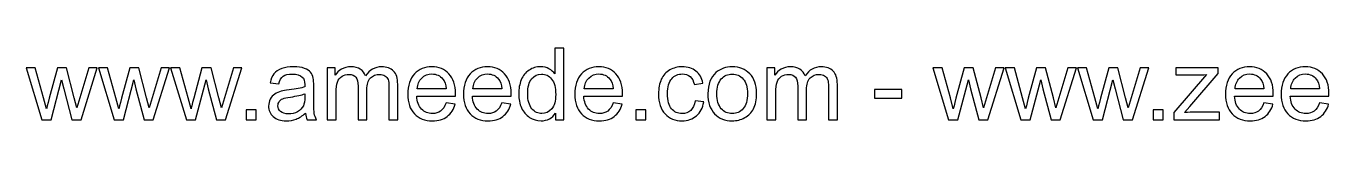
# Model space of a CAD drawing. Header units: millimetres. Extents: x -979 to 741, y -242 to 416.
# Drawn here: x -234.3 to 156.1, y -241.6 to -219.8 of the extents above; entities that cross this region are included whole.
import ezdxf

# ---------------------------------------------------------------- set-up
doc = ezdxf.new("R2010")
doc.units = ezdxf.units.MM
doc.header["$MEASUREMENT"] = 0
doc.layers.add('Layer 1', color=7, linetype='Continuous')

msp = doc.modelspace()

# ---------------------------------------------------------------- linework, layer by layer
at = {"layer": 'Layer 1', "color": 250}
for points, knots in [([(-75.6401, -241.2499), (-75.6401, -241.2499), (-75.6401, -239.2753), (-75.6401, -239.2753), (-75.6401, -239.2753), (-76.6249, -240.81), (-78.0746, -241.5798), (-79.9893, -241.5798), (-79.9893, -241.5798), (-81.2291, -241.5798), (-82.3689, -241.2399), (-83.4037, -240.555), (-83.4037, -240.555), (-84.4435, -239.8751), (-85.2483, -238.9203), (-85.8232, -237.7005), (-85.8232, -237.7005), (-86.3931, -236.4758), (-86.6781, -235.071), (-86.6781, -233.4813), (-86.6781, -233.4813), (-86.6781, -231.9316), (-86.4181, -230.5268), (-85.9032, -229.2621), (-85.9032, -229.2621), (-85.3833, -228.0023), (-84.6085, -227.0325), (-83.5736, -226.3626), (-83.5736, -226.3626), (-82.5438, -225.6877), (-81.384, -225.3528), (-80.1093, -225.3528), (-80.1093, -225.3528), (-79.1694, -225.3528), (-78.3346, -225.5527), (-77.6047, -225.9477), (-77.6047, -225.9477), (-76.8748, -226.3426), (-76.2799, -226.8625), (-75.82, -227.4974), (-75.82, -227.4974), (-75.82, -227.4974), (-75.82, -219.7738), (-75.82, -219.7738), (-75.82, -219.7738), (-75.82, -219.7738), (-73.1805, -219.7738), (-73.1805, -219.7738), (-73.1805, -219.7738), (-73.1805, -219.7738), (-73.1805, -241.2499), (-73.1805, -241.2499), (-73.1805, -241.2499), (-73.1805, -241.2499), (-75.6401, -241.2499), (-75.6401, -241.2499)], [0, 0, 0, 0, 0.06666667, 0.06666667, 0.06666667, 0.06666667, 0.13333333, 0.13333333, 0.13333333, 0.13333333, 0.2, 0.2, 0.2, 0.2, 0.26666667, 0.26666667, 0.26666667, 0.26666667, 0.33333333, 0.33333333, 0.33333333, 0.33333333, 0.4, 0.4, 0.4, 0.4, 0.46666667, 0.46666667, 0.46666667, 0.46666667, 0.53333333, 0.53333333, 0.53333333, 0.53333333, 0.6, 0.6, 0.6, 0.6, 0.66666667, 0.66666667, 0.66666667, 0.66666667, 0.73333333, 0.73333333, 0.73333333, 0.73333333, 0.8, 0.8, 0.8, 0.8, 0.86666667, 0.86666667, 0.86666667, 0.86666667, 1, 1, 1, 1]), ([(-229.5824, -241.2499), (-229.5824, -241.2499), (-234.2865, -225.6827), (-234.2865, -225.6827), (-234.2865, -225.6827), (-234.2865, -225.6827), (-231.527, -225.6827), (-231.527, -225.6827), (-231.527, -225.6827), (-231.527, -225.6827), (-229.0425, -234.6661), (-229.0425, -234.6661), (-229.0425, -234.6661), (-229.0425, -234.6661), (-228.1626, -238.0105), (-228.1626, -238.0105), (-228.1626, -238.0105), (-228.1276, -237.8455), (-227.8577, -236.7757), (-227.3578, -234.8011), (-227.3578, -234.8011), (-227.3578, -234.8011), (-224.8932, -225.6827), (-224.8932, -225.6827), (-224.8932, -225.6827), (-224.8932, -225.6827), (-222.1887, -225.6827), (-222.1887, -225.6827), (-222.1887, -225.6827), (-222.1887, -225.6827), (-219.8441, -234.7211), (-219.8441, -234.7211), (-219.8441, -234.7211), (-219.8441, -234.7211), (-219.0793, -237.6855), (-219.0793, -237.6855), (-219.0793, -237.6855), (-219.0793, -237.6855), (-218.1844, -234.6811), (-218.1844, -234.6811), (-218.1844, -234.6811), (-218.1844, -234.6811), (-215.4949, -225.6827), (-215.4949, -225.6827), (-215.4949, -225.6827), (-215.4949, -225.6827), (-212.9304, -225.6827), (-212.9304, -225.6827), (-212.9304, -225.6827), (-212.9304, -225.6827), (-217.8145, -241.2499), (-217.8145, -241.2499), (-217.8145, -241.2499), (-217.8145, -241.2499), (-220.544, -241.2499), (-220.544, -241.2499), (-220.544, -241.2499), (-220.544, -241.2499), (-223.0135, -231.9366), (-223.0135, -231.9366), (-223.0135, -231.9366), (-223.0135, -231.9366), (-223.6384, -229.2721), (-223.6384, -229.2721), (-223.6384, -229.2721), (-223.6384, -229.2721), (-226.7879, -241.2499), (-226.7879, -241.2499), (-226.7879, -241.2499), (-226.7879, -241.2499), (-229.5824, -241.2499), (-229.5824, -241.2499)], [0, 0, 0, 0, 0.05263158, 0.05263158, 0.05263158, 0.05263158, 0.10526316, 0.10526316, 0.10526316, 0.10526316, 0.15789474, 0.15789474, 0.15789474, 0.15789474, 0.21052632, 0.21052632, 0.21052632, 0.21052632, 0.26315789, 0.26315789, 0.26315789, 0.26315789, 0.31578947, 0.31578947, 0.31578947, 0.31578947, 0.36842105, 0.36842105, 0.36842105, 0.36842105, 0.42105263, 0.42105263, 0.42105263, 0.42105263, 0.47368421, 0.47368421, 0.47368421, 0.47368421, 0.52631579, 0.52631579, 0.52631579, 0.52631579, 0.57894737, 0.57894737, 0.57894737, 0.57894737, 0.63157895, 0.63157895, 0.63157895, 0.63157895, 0.68421053, 0.68421053, 0.68421053, 0.68421053, 0.73684211, 0.73684211, 0.73684211, 0.73684211, 0.78947368, 0.78947368, 0.78947368, 0.78947368, 0.84210526, 0.84210526, 0.84210526, 0.84210526, 0.89473684, 0.89473684, 0.89473684, 0.89473684, 1, 1, 1, 1]), ([(-207.9213, -241.2499), (-207.9213, -241.2499), (-212.6254, -225.6827), (-212.6254, -225.6827), (-212.6254, -225.6827), (-212.6254, -225.6827), (-209.8659, -225.6827), (-209.8659, -225.6827), (-209.8659, -225.6827), (-209.8659, -225.6827), (-207.3814, -234.6661), (-207.3814, -234.6661), (-207.3814, -234.6661), (-207.3814, -234.6661), (-206.5015, -238.0105), (-206.5015, -238.0105), (-206.5015, -238.0105), (-206.4665, -237.8455), (-206.1966, -236.7757), (-205.6967, -234.8011), (-205.6967, -234.8011), (-205.6967, -234.8011), (-203.2321, -225.6827), (-203.2321, -225.6827), (-203.2321, -225.6827), (-203.2321, -225.6827), (-200.5276, -225.6827), (-200.5276, -225.6827), (-200.5276, -225.6827), (-200.5276, -225.6827), (-198.183, -234.7211), (-198.183, -234.7211), (-198.183, -234.7211), (-198.183, -234.7211), (-197.4182, -237.6855), (-197.4182, -237.6855), (-197.4182, -237.6855), (-197.4182, -237.6855), (-196.5233, -234.6811), (-196.5233, -234.6811), (-196.5233, -234.6811), (-196.5233, -234.6811), (-193.8338, -225.6827), (-193.8338, -225.6827), (-193.8338, -225.6827), (-193.8338, -225.6827), (-191.2693, -225.6827), (-191.2693, -225.6827), (-191.2693, -225.6827), (-191.2693, -225.6827), (-196.1534, -241.2499), (-196.1534, -241.2499), (-196.1534, -241.2499), (-196.1534, -241.2499), (-198.8829, -241.2499), (-198.8829, -241.2499), (-198.8829, -241.2499), (-198.8829, -241.2499), (-201.3524, -231.9366), (-201.3524, -231.9366), (-201.3524, -231.9366), (-201.3524, -231.9366), (-201.9773, -229.2721), (-201.9773, -229.2721), (-201.9773, -229.2721), (-201.9773, -229.2721), (-205.1268, -241.2499), (-205.1268, -241.2499), (-205.1268, -241.2499), (-205.1268, -241.2499), (-207.9213, -241.2499), (-207.9213, -241.2499)], [0, 0, 0, 0, 0.05263158, 0.05263158, 0.05263158, 0.05263158, 0.10526316, 0.10526316, 0.10526316, 0.10526316, 0.15789474, 0.15789474, 0.15789474, 0.15789474, 0.21052632, 0.21052632, 0.21052632, 0.21052632, 0.26315789, 0.26315789, 0.26315789, 0.26315789, 0.31578947, 0.31578947, 0.31578947, 0.31578947, 0.36842105, 0.36842105, 0.36842105, 0.36842105, 0.42105263, 0.42105263, 0.42105263, 0.42105263, 0.47368421, 0.47368421, 0.47368421, 0.47368421, 0.52631579, 0.52631579, 0.52631579, 0.52631579, 0.57894737, 0.57894737, 0.57894737, 0.57894737, 0.63157895, 0.63157895, 0.63157895, 0.63157895, 0.68421053, 0.68421053, 0.68421053, 0.68421053, 0.73684211, 0.73684211, 0.73684211, 0.73684211, 0.78947368, 0.78947368, 0.78947368, 0.78947368, 0.84210526, 0.84210526, 0.84210526, 0.84210526, 0.89473684, 0.89473684, 0.89473684, 0.89473684, 1, 1, 1, 1]), ([(-186.2602, -241.2499), (-186.2602, -241.2499), (-190.9643, -225.6827), (-190.9643, -225.6827), (-190.9643, -225.6827), (-190.9643, -225.6827), (-188.2048, -225.6827), (-188.2048, -225.6827), (-188.2048, -225.6827), (-188.2048, -225.6827), (-185.7203, -234.6661), (-185.7203, -234.6661), (-185.7203, -234.6661), (-185.7203, -234.6661), (-184.8404, -238.0105), (-184.8404, -238.0105), (-184.8404, -238.0105), (-184.8054, -237.8455), (-184.5355, -236.7757), (-184.0356, -234.8011), (-184.0356, -234.8011), (-184.0356, -234.8011), (-181.571, -225.6827), (-181.571, -225.6827), (-181.571, -225.6827), (-181.571, -225.6827), (-178.8665, -225.6827), (-178.8665, -225.6827), (-178.8665, -225.6827), (-178.8665, -225.6827), (-176.5219, -234.7211), (-176.5219, -234.7211), (-176.5219, -234.7211), (-176.5219, -234.7211), (-175.7571, -237.6855), (-175.7571, -237.6855), (-175.7571, -237.6855), (-175.7571, -237.6855), (-174.8622, -234.6811), (-174.8622, -234.6811), (-174.8622, -234.6811), (-174.8622, -234.6811), (-172.1727, -225.6827), (-172.1727, -225.6827), (-172.1727, -225.6827), (-172.1727, -225.6827), (-169.6082, -225.6827), (-169.6082, -225.6827), (-169.6082, -225.6827), (-169.6082, -225.6827), (-174.4923, -241.2499), (-174.4923, -241.2499), (-174.4923, -241.2499), (-174.4923, -241.2499), (-177.2218, -241.2499), (-177.2218, -241.2499), (-177.2218, -241.2499), (-177.2218, -241.2499), (-179.6913, -231.9366), (-179.6913, -231.9366), (-179.6913, -231.9366), (-179.6913, -231.9366), (-180.3162, -229.2721), (-180.3162, -229.2721), (-180.3162, -229.2721), (-180.3162, -229.2721), (-183.4657, -241.2499), (-183.4657, -241.2499), (-183.4657, -241.2499), (-183.4657, -241.2499), (-186.2602, -241.2499), (-186.2602, -241.2499)], [0, 0, 0, 0, 0.05263158, 0.05263158, 0.05263158, 0.05263158, 0.10526316, 0.10526316, 0.10526316, 0.10526316, 0.15789474, 0.15789474, 0.15789474, 0.15789474, 0.21052632, 0.21052632, 0.21052632, 0.21052632, 0.26315789, 0.26315789, 0.26315789, 0.26315789, 0.31578947, 0.31578947, 0.31578947, 0.31578947, 0.36842105, 0.36842105, 0.36842105, 0.36842105, 0.42105263, 0.42105263, 0.42105263, 0.42105263, 0.47368421, 0.47368421, 0.47368421, 0.47368421, 0.52631579, 0.52631579, 0.52631579, 0.52631579, 0.57894737, 0.57894737, 0.57894737, 0.57894737, 0.63157895, 0.63157895, 0.63157895, 0.63157895, 0.68421053, 0.68421053, 0.68421053, 0.68421053, 0.73684211, 0.73684211, 0.73684211, 0.73684211, 0.78947368, 0.78947368, 0.78947368, 0.78947368, 0.84210526, 0.84210526, 0.84210526, 0.84210526, 0.89473684, 0.89473684, 0.89473684, 0.89473684, 1, 1, 1, 1]), ([(-150.5516, -239.3003), (-151.5314, -240.1351), (-152.4762, -240.72), (-153.3811, -241.0649), (-153.3811, -241.0649), (-154.2859, -241.4099), (-155.2557, -241.5798), (-156.2956, -241.5798), (-156.2956, -241.5798), (-158.0052, -241.5798), (-159.32, -241.1649), (-160.2398, -240.3301), (-160.2398, -240.3301), (-161.1597, -239.5002), (-161.6196, -238.4354), (-161.6196, -237.1406), (-161.6196, -237.1406), (-161.6196, -236.3808), (-161.4446, -235.6859), (-161.0997, -235.056), (-161.0997, -235.056), (-160.7498, -234.4261), (-160.2948, -233.9262), (-159.7349, -233.5463), (-159.7349, -233.5463), (-159.17, -233.1664), (-158.5401, -232.8764), (-157.8353, -232.6814), (-157.8353, -232.6814), (-157.3154, -232.5465), (-156.5305, -232.4165), (-155.4857, -232.2865), (-155.4857, -232.2865), (-153.3561, -232.0366), (-151.7814, -231.7316), (-150.7765, -231.3817), (-150.7765, -231.3817), (-150.7665, -231.0217), (-150.7615, -230.7918), (-150.7615, -230.6968), (-150.7615, -230.6968), (-150.7615, -229.627), (-151.0115, -228.8721), (-151.5114, -228.4322), (-151.5114, -228.4322), (-152.1863, -227.8373), (-153.1911, -227.5424), (-154.5209, -227.5424), (-154.5209, -227.5424), (-155.7656, -227.5424), (-156.6855, -227.7623), (-157.2754, -228.1972), (-157.2754, -228.1972), (-157.8703, -228.6322), (-158.3052, -229.402), (-158.5901, -230.5118), (-158.5901, -230.5118), (-158.5901, -230.5118), (-161.1697, -230.1519), (-161.1697, -230.1519), (-161.1697, -230.1519), (-160.9347, -229.0471), (-160.5498, -228.1523), (-160.0099, -227.4724), (-160.0099, -227.4724), (-159.47, -226.7925), (-158.6901, -226.2726), (-157.6703, -225.9027), (-157.6703, -225.9027), (-156.6555, -225.5377), (-155.4707, -225.3528), (-154.1309, -225.3528), (-154.1309, -225.3528), (-152.8012, -225.3528), (-151.7164, -225.5077), (-150.8815, -225.8227), (-150.8815, -225.8227), (-150.0517, -226.1376), (-149.4368, -226.5276), (-149.0469, -227.0025), (-149.0469, -227.0025), (-148.6569, -227.4774), (-148.382, -228.0773), (-148.222, -228.8021), (-148.222, -228.8021), (-148.137, -229.2521), (-148.092, -230.0619), (-148.092, -231.2267), (-148.092, -231.2267), (-148.092, -231.2267), (-148.092, -234.7261), (-148.092, -234.7261), (-148.092, -234.7261), (-148.092, -237.1706), (-148.037, -238.7154), (-147.9271, -239.3702), (-147.9271, -239.3702), (-147.8221, -240.0251), (-147.6021, -240.65), (-147.2822, -241.2499), (-147.2822, -241.2499), (-147.2822, -241.2499), (-150.0417, -241.2499), (-150.0417, -241.2499), (-150.0417, -241.2499), (-150.3066, -240.695), (-150.4766, -240.0451), (-150.5516, -239.3003)], [0, 0, 0, 0, 0.03571429, 0.03571429, 0.03571429, 0.03571429, 0.07142857, 0.07142857, 0.07142857, 0.07142857, 0.10714286, 0.10714286, 0.10714286, 0.10714286, 0.14285714, 0.14285714, 0.14285714, 0.14285714, 0.17857143, 0.17857143, 0.17857143, 0.17857143, 0.21428571, 0.21428571, 0.21428571, 0.21428571, 0.25, 0.25, 0.25, 0.25, 0.28571429, 0.28571429, 0.28571429, 0.28571429, 0.32142857, 0.32142857, 0.32142857, 0.32142857, 0.35714286, 0.35714286, 0.35714286, 0.35714286, 0.39285714, 0.39285714, 0.39285714, 0.39285714, 0.42857143, 0.42857143, 0.42857143, 0.42857143, 0.46428571, 0.46428571, 0.46428571, 0.46428571, 0.5, 0.5, 0.5, 0.5, 0.53571429, 0.53571429, 0.53571429, 0.53571429, 0.57142857, 0.57142857, 0.57142857, 0.57142857, 0.60714286, 0.60714286, 0.60714286, 0.60714286, 0.64285714, 0.64285714, 0.64285714, 0.64285714, 0.67857143, 0.67857143, 0.67857143, 0.67857143, 0.71428571, 0.71428571, 0.71428571, 0.71428571, 0.75, 0.75, 0.75, 0.75, 0.78571429, 0.78571429, 0.78571429, 0.78571429, 0.82142857, 0.82142857, 0.82142857, 0.82142857, 0.85714286, 0.85714286, 0.85714286, 0.85714286, 0.89285714, 0.89285714, 0.89285714, 0.89285714, 0.92857143, 0.92857143, 0.92857143, 0.92857143, 1, 1, 1, 1]), ([(-144.0378, -241.2499), (-144.0378, -241.2499), (-144.0378, -225.6827), (-144.0378, -225.6827), (-144.0378, -225.6827), (-144.0378, -225.6827), (-141.6682, -225.6827), (-141.6682, -225.6827), (-141.6682, -225.6827), (-141.6682, -225.6827), (-141.6682, -227.8823), (-141.6682, -227.8823), (-141.6682, -227.8823), (-141.1833, -227.1224), (-140.5334, -226.5076), (-139.7235, -226.0476), (-139.7235, -226.0476), (-138.9137, -225.5827), (-137.9938, -225.3528), (-136.959, -225.3528), (-136.959, -225.3528), (-135.8092, -225.3528), (-134.8644, -225.5927), (-134.1295, -226.0676), (-134.1295, -226.0676), (-133.3947, -226.5475), (-132.8748, -227.2124), (-132.5748, -228.0723), (-132.5748, -228.0723), (-131.335, -226.2576), (-129.7303, -225.3528), (-127.7507, -225.3528), (-127.7507, -225.3528), (-126.201, -225.3528), (-125.0062, -225.7777), (-124.1763, -226.6325), (-124.1763, -226.6325), (-123.3415, -227.4874), (-122.9216, -228.8021), (-122.9216, -230.5768), (-122.9216, -230.5768), (-122.9216, -230.5768), (-122.9216, -241.2499), (-122.9216, -241.2499), (-122.9216, -241.2499), (-122.9216, -241.2499), (-125.5611, -241.2499), (-125.5611, -241.2499), (-125.5611, -241.2499), (-125.5611, -241.2499), (-125.5611, -231.4517), (-125.5611, -231.4517), (-125.5611, -231.4517), (-125.5611, -230.4019), (-125.6511, -229.642), (-125.821, -229.1771), (-125.821, -229.1771), (-125.991, -228.7122), (-126.3009, -228.3422), (-126.7559, -228.0573), (-126.7559, -228.0573), (-127.2058, -227.7723), (-127.7357, -227.6324), (-128.3406, -227.6324), (-128.3406, -227.6324), (-129.4404, -227.6324), (-130.3502, -227.9973), (-131.0751, -228.7222), (-131.0751, -228.7222), (-131.8, -229.452), (-132.1599, -230.6168), (-132.1599, -232.2165), (-132.1599, -232.2165), (-132.1599, -232.2165), (-132.1599, -241.2499), (-132.1599, -241.2499), (-132.1599, -241.2499), (-132.1599, -241.2499), (-134.7994, -241.2499), (-134.7994, -241.2499), (-134.7994, -241.2499), (-134.7994, -241.2499), (-134.7994, -231.1467), (-134.7994, -231.1467), (-134.7994, -231.1467), (-134.7994, -229.9769), (-135.0144, -229.0971), (-135.4443, -228.5122), (-135.4443, -228.5122), (-135.8742, -227.9273), (-136.5791, -227.6324), (-137.5539, -227.6324), (-137.5539, -227.6324), (-138.2938, -227.6324), (-138.9787, -227.8273), (-139.6086, -228.2172), (-139.6086, -228.2172), (-140.2384, -228.6072), (-140.6934, -229.1771), (-140.9783, -229.9319), (-140.9783, -229.9319), (-141.2583, -230.6818), (-141.3982, -231.7666), (-141.3982, -233.1814), (-141.3982, -233.1814), (-141.3982, -233.1814), (-141.3982, -241.2499), (-141.3982, -241.2499), (-141.3982, -241.2499), (-141.3982, -241.2499), (-144.0378, -241.2499), (-144.0378, -241.2499)], [0, 0, 0, 0, 0.03448276, 0.03448276, 0.03448276, 0.03448276, 0.06896552, 0.06896552, 0.06896552, 0.06896552, 0.10344828, 0.10344828, 0.10344828, 0.10344828, 0.13793103, 0.13793103, 0.13793103, 0.13793103, 0.17241379, 0.17241379, 0.17241379, 0.17241379, 0.20689655, 0.20689655, 0.20689655, 0.20689655, 0.24137931, 0.24137931, 0.24137931, 0.24137931, 0.27586207, 0.27586207, 0.27586207, 0.27586207, 0.31034483, 0.31034483, 0.31034483, 0.31034483, 0.34482759, 0.34482759, 0.34482759, 0.34482759, 0.37931034, 0.37931034, 0.37931034, 0.37931034, 0.4137931, 0.4137931, 0.4137931, 0.4137931, 0.44827586, 0.44827586, 0.44827586, 0.44827586, 0.48275862, 0.48275862, 0.48275862, 0.48275862, 0.51724138, 0.51724138, 0.51724138, 0.51724138, 0.55172414, 0.55172414, 0.55172414, 0.55172414, 0.5862069, 0.5862069, 0.5862069, 0.5862069, 0.62068966, 0.62068966, 0.62068966, 0.62068966, 0.65517241, 0.65517241, 0.65517241, 0.65517241, 0.68965517, 0.68965517, 0.68965517, 0.68965517, 0.72413793, 0.72413793, 0.72413793, 0.72413793, 0.75862069, 0.75862069, 0.75862069, 0.75862069, 0.79310345, 0.79310345, 0.79310345, 0.79310345, 0.82758621, 0.82758621, 0.82758621, 0.82758621, 0.86206897, 0.86206897, 0.86206897, 0.86206897, 0.89655172, 0.89655172, 0.89655172, 0.89655172, 0.93103448, 0.93103448, 0.93103448, 0.93103448, 1, 1, 1, 1]), ([(-108.4342, -236.2108), (-108.4342, -236.2108), (-105.7047, -236.5707), (-105.7047, -236.5707), (-105.7047, -236.5707), (-106.1296, -238.1555), (-106.9244, -239.3902), (-108.0842, -240.2651), (-108.0842, -240.2651), (-109.244, -241.1399), (-110.7238, -241.5798), (-112.5284, -241.5798), (-112.5284, -241.5798), (-114.798, -241.5798), (-116.5977, -240.88), (-117.9275, -239.4802), (-117.9275, -239.4802), (-119.2572, -238.0855), (-119.9221, -236.1208), (-119.9221, -233.5963), (-119.9221, -233.5963), (-119.9221, -230.9867), (-119.2522, -228.9571), (-117.9075, -227.5174), (-117.9075, -227.5174), (-116.5627, -226.0726), (-114.818, -225.3528), (-112.6734, -225.3528), (-112.6734, -225.3528), (-110.5988, -225.3528), (-108.9041, -226.0576), (-107.5893, -227.4724), (-107.5893, -227.4724), (-106.2746, -228.8871), (-105.6147, -230.8768), (-105.6147, -233.4413), (-105.6147, -233.4413), (-105.6147, -233.5963), (-105.6197, -233.8312), (-105.6297, -234.1412), (-105.6297, -234.1412), (-105.6297, -234.1412), (-117.2226, -234.1412), (-117.2226, -234.1412), (-117.2226, -234.1412), (-117.1226, -235.8459), (-116.6427, -237.1556), (-115.7728, -238.0605), (-115.7728, -238.0605), (-114.908, -238.9653), (-113.8232, -239.4202), (-112.5284, -239.4202), (-112.5284, -239.4202), (-111.5636, -239.4202), (-110.7388, -239.1653), (-110.0589, -238.6554), (-110.0589, -238.6554), (-109.374, -238.1455), (-108.8341, -237.3306), (-108.4342, -236.2108)], [0, 0, 0, 0, 0.0625, 0.0625, 0.0625, 0.0625, 0.125, 0.125, 0.125, 0.125, 0.1875, 0.1875, 0.1875, 0.1875, 0.25, 0.25, 0.25, 0.25, 0.3125, 0.3125, 0.3125, 0.3125, 0.375, 0.375, 0.375, 0.375, 0.4375, 0.4375, 0.4375, 0.4375, 0.5, 0.5, 0.5, 0.5, 0.5625, 0.5625, 0.5625, 0.5625, 0.625, 0.625, 0.625, 0.625, 0.6875, 0.6875, 0.6875, 0.6875, 0.75, 0.75, 0.75, 0.75, 0.8125, 0.8125, 0.8125, 0.8125, 0.875, 0.875, 0.875, 0.875, 1, 1, 1, 1]), ([(-91.7522, -236.2108), (-91.7522, -236.2108), (-89.0227, -236.5707), (-89.0227, -236.5707), (-89.0227, -236.5707), (-89.4476, -238.1555), (-90.2424, -239.3902), (-91.4022, -240.2651), (-91.4022, -240.2651), (-92.562, -241.1399), (-94.0418, -241.5798), (-95.8464, -241.5798), (-95.8464, -241.5798), (-98.116, -241.5798), (-99.9157, -240.88), (-101.2455, -239.4802), (-101.2455, -239.4802), (-102.5752, -238.0855), (-103.2401, -236.1208), (-103.2401, -233.5963), (-103.2401, -233.5963), (-103.2401, -230.9867), (-102.5702, -228.9571), (-101.2255, -227.5174), (-101.2255, -227.5174), (-99.8807, -226.0726), (-98.136, -225.3528), (-95.9914, -225.3528), (-95.9914, -225.3528), (-93.9168, -225.3528), (-92.2221, -226.0576), (-90.9073, -227.4724), (-90.9073, -227.4724), (-89.5926, -228.8871), (-88.9327, -230.8768), (-88.9327, -233.4413), (-88.9327, -233.4413), (-88.9327, -233.5963), (-88.9377, -233.8312), (-88.9477, -234.1412), (-88.9477, -234.1412), (-88.9477, -234.1412), (-100.5406, -234.1412), (-100.5406, -234.1412), (-100.5406, -234.1412), (-100.4406, -235.8459), (-99.9607, -237.1556), (-99.0908, -238.0605), (-99.0908, -238.0605), (-98.226, -238.9653), (-97.1412, -239.4202), (-95.8464, -239.4202), (-95.8464, -239.4202), (-94.8816, -239.4202), (-94.0568, -239.1653), (-93.3769, -238.6554), (-93.3769, -238.6554), (-92.692, -238.1455), (-92.1521, -237.3306), (-91.7522, -236.2108)], [0, 0, 0, 0, 0.0625, 0.0625, 0.0625, 0.0625, 0.125, 0.125, 0.125, 0.125, 0.1875, 0.1875, 0.1875, 0.1875, 0.25, 0.25, 0.25, 0.25, 0.3125, 0.3125, 0.3125, 0.3125, 0.375, 0.375, 0.375, 0.375, 0.4375, 0.4375, 0.4375, 0.4375, 0.5, 0.5, 0.5, 0.5, 0.5625, 0.5625, 0.5625, 0.5625, 0.625, 0.625, 0.625, 0.625, 0.6875, 0.6875, 0.6875, 0.6875, 0.75, 0.75, 0.75, 0.75, 0.8125, 0.8125, 0.8125, 0.8125, 0.875, 0.875, 0.875, 0.875, 1, 1, 1, 1]), ([(-58.3882, -236.2108), (-58.3882, -236.2108), (-55.6587, -236.5707), (-55.6587, -236.5707), (-55.6587, -236.5707), (-56.0836, -238.1555), (-56.8784, -239.3902), (-58.0382, -240.2651), (-58.0382, -240.2651), (-59.198, -241.1399), (-60.6778, -241.5798), (-62.4824, -241.5798), (-62.4824, -241.5798), (-64.752, -241.5798), (-66.5517, -240.88), (-67.8815, -239.4802), (-67.8815, -239.4802), (-69.2112, -238.0855), (-69.8761, -236.1208), (-69.8761, -233.5963), (-69.8761, -233.5963), (-69.8761, -230.9867), (-69.2062, -228.9571), (-67.8615, -227.5174), (-67.8615, -227.5174), (-66.5167, -226.0726), (-64.772, -225.3528), (-62.6274, -225.3528), (-62.6274, -225.3528), (-60.5528, -225.3528), (-58.8581, -226.0576), (-57.5433, -227.4724), (-57.5433, -227.4724), (-56.2286, -228.8871), (-55.5687, -230.8768), (-55.5687, -233.4413), (-55.5687, -233.4413), (-55.5687, -233.5963), (-55.5737, -233.8312), (-55.5837, -234.1412), (-55.5837, -234.1412), (-55.5837, -234.1412), (-67.1766, -234.1412), (-67.1766, -234.1412), (-67.1766, -234.1412), (-67.0766, -235.8459), (-66.5967, -237.1556), (-65.7268, -238.0605), (-65.7268, -238.0605), (-64.862, -238.9653), (-63.7772, -239.4202), (-62.4824, -239.4202), (-62.4824, -239.4202), (-61.5176, -239.4202), (-60.6928, -239.1653), (-60.0129, -238.6554), (-60.0129, -238.6554), (-59.328, -238.1455), (-58.7881, -237.3306), (-58.3882, -236.2108)], [0, 0, 0, 0, 0.0625, 0.0625, 0.0625, 0.0625, 0.125, 0.125, 0.125, 0.125, 0.1875, 0.1875, 0.1875, 0.1875, 0.25, 0.25, 0.25, 0.25, 0.3125, 0.3125, 0.3125, 0.3125, 0.375, 0.375, 0.375, 0.375, 0.4375, 0.4375, 0.4375, 0.4375, 0.5, 0.5, 0.5, 0.5, 0.5625, 0.5625, 0.5625, 0.5625, 0.625, 0.625, 0.625, 0.625, 0.6875, 0.6875, 0.6875, 0.6875, 0.75, 0.75, 0.75, 0.75, 0.8125, 0.8125, 0.8125, 0.8125, 0.875, 0.875, 0.875, 0.875, 1, 1, 1, 1]), ([(-33.8226, -235.5509), (-33.8226, -235.5509), (-31.2431, -235.9109), (-31.2431, -235.9109), (-31.2431, -235.9109), (-31.528, -237.6855), (-32.2479, -239.0703), (-33.4127, -240.0751), (-33.4127, -240.0751), (-34.5775, -241.0799), (-36.0122, -241.5798), (-37.7069, -241.5798), (-37.7069, -241.5798), (-39.8315, -241.5798), (-41.5412, -240.885), (-42.831, -239.4952), (-42.831, -239.4952), (-44.1257, -238.1055), (-44.7706, -236.1158), (-44.7706, -233.5263), (-44.7706, -233.5263), (-44.7706, -231.8466), (-44.4907, -230.3819), (-43.9358, -229.1221), (-43.9358, -229.1221), (-43.3809, -227.8673), (-42.536, -226.9225), (-41.3962, -226.2976), (-41.3962, -226.2976), (-40.2614, -225.6677), (-39.0266, -225.3528), (-37.6869, -225.3528), (-37.6869, -225.3528), (-36.0022, -225.3528), (-34.6174, -225.7777), (-33.5476, -226.6325), (-33.5476, -226.6325), (-32.4728, -227.4874), (-31.783, -228.7022), (-31.483, -230.2719), (-31.483, -230.2719), (-31.483, -230.2719), (-34.0325, -230.6618), (-34.0325, -230.6618), (-34.0325, -230.6618), (-34.2775, -229.617), (-34.7074, -228.8321), (-35.3323, -228.3022), (-35.3323, -228.3022), (-35.9522, -227.7773), (-36.7021, -227.5124), (-37.5819, -227.5124), (-37.5819, -227.5124), (-38.9117, -227.5124), (-39.9915, -227.9873), (-40.8263, -228.9371), (-40.8263, -228.9371), (-41.6562, -229.8919), (-42.0711, -231.3917), (-42.0711, -233.4513), (-42.0711, -233.4513), (-42.0711, -235.5409), (-41.6712, -237.0557), (-40.8713, -238.0005), (-40.8713, -238.0005), (-40.0665, -238.9453), (-39.0217, -239.4202), (-37.7369, -239.4202), (-37.7369, -239.4202), (-36.6971, -239.4202), (-35.8322, -239.1053), (-35.1423, -238.4704), (-35.1423, -238.4704), (-34.4475, -237.8405), (-34.0076, -236.8657), (-33.8226, -235.5509)], [0, 0, 0, 0, 0.05, 0.05, 0.05, 0.05, 0.1, 0.1, 0.1, 0.1, 0.15, 0.15, 0.15, 0.15, 0.2, 0.2, 0.2, 0.2, 0.25, 0.25, 0.25, 0.25, 0.3, 0.3, 0.3, 0.3, 0.35, 0.35, 0.35, 0.35, 0.4, 0.4, 0.4, 0.4, 0.45, 0.45, 0.45, 0.45, 0.5, 0.5, 0.5, 0.5, 0.55, 0.55, 0.55, 0.55, 0.6, 0.6, 0.6, 0.6, 0.65, 0.65, 0.65, 0.65, 0.7, 0.7, 0.7, 0.7, 0.75, 0.75, 0.75, 0.75, 0.8, 0.8, 0.8, 0.8, 0.85, 0.85, 0.85, 0.85, 0.9, 0.9, 0.9, 0.9, 1, 1, 1, 1]), ([(-29.9833, -233.4663), (-29.9833, -230.5918), (-29.1834, -228.4622), (-27.5787, -227.0775), (-27.5787, -227.0775), (-26.244, -225.9277), (-24.6092, -225.3528), (-22.6846, -225.3528), (-22.6846, -225.3528), (-20.55, -225.3528), (-18.8003, -226.0526), (-17.4405, -227.4524), (-17.4405, -227.4524), (-16.0858, -228.8471), (-15.4059, -230.7818), (-15.4059, -233.2463), (-15.4059, -233.2463), (-15.4059, -235.246), (-15.7058, -236.8157), (-16.3057, -237.9605), (-16.3057, -237.9605), (-16.9056, -239.1053), (-17.7805, -239.9951), (-18.9303, -240.63), (-18.9303, -240.63), (-20.0751, -241.2649), (-21.3298, -241.5798), (-22.6846, -241.5798), (-22.6846, -241.5798), (-24.8642, -241.5798), (-26.6239, -240.885), (-27.9686, -239.4902), (-27.9686, -239.4902), (-29.3134, -238.0955), (-29.9833, -236.0858), (-29.9833, -233.4663)], [0, 0, 0, 0, 0.1, 0.1, 0.1, 0.1, 0.2, 0.2, 0.2, 0.2, 0.3, 0.3, 0.3, 0.3, 0.4, 0.4, 0.4, 0.4, 0.5, 0.5, 0.5, 0.5, 0.6, 0.6, 0.6, 0.6, 0.7, 0.7, 0.7, 0.7, 0.8, 0.8, 0.8, 0.8, 1, 1, 1, 1]), ([(-12.3115, -241.2499), (-12.3115, -241.2499), (-12.3115, -225.6827), (-12.3115, -225.6827), (-12.3115, -225.6827), (-12.3115, -225.6827), (-9.9419, -225.6827), (-9.9419, -225.6827), (-9.9419, -225.6827), (-9.9419, -225.6827), (-9.9419, -227.8823), (-9.9419, -227.8823), (-9.9419, -227.8823), (-9.457, -227.1224), (-8.8071, -226.5076), (-7.9972, -226.0476), (-7.9972, -226.0476), (-7.1874, -225.5827), (-6.2675, -225.3528), (-5.2327, -225.3528), (-5.2327, -225.3528), (-4.0829, -225.3528), (-3.1381, -225.5927), (-2.4032, -226.0676), (-2.4032, -226.0676), (-1.6684, -226.5475), (-1.1485, -227.2124), (-0.8485, -228.0723), (-0.8485, -228.0723), (0.3913, -226.2576), (1.996, -225.3528), (3.9756, -225.3528), (3.9756, -225.3528), (5.5253, -225.3528), (6.7201, -225.7777), (7.55, -226.6325), (7.55, -226.6325), (8.3848, -227.4874), (8.8047, -228.8021), (8.8047, -230.5768), (8.8047, -230.5768), (8.8047, -230.5768), (8.8047, -241.2499), (8.8047, -241.2499), (8.8047, -241.2499), (8.8047, -241.2499), (6.1652, -241.2499), (6.1652, -241.2499), (6.1652, -241.2499), (6.1652, -241.2499), (6.1652, -231.4517), (6.1652, -231.4517), (6.1652, -231.4517), (6.1652, -230.4019), (6.0752, -229.642), (5.9053, -229.1771), (5.9053, -229.1771), (5.7353, -228.7122), (5.4254, -228.3422), (4.9704, -228.0573), (4.9704, -228.0573), (4.5205, -227.7723), (3.9906, -227.6324), (3.3857, -227.6324), (3.3857, -227.6324), (2.2859, -227.6324), (1.3761, -227.9973), (0.6512, -228.7222), (0.6512, -228.7222), (-0.0737, -229.452), (-0.4336, -230.6168), (-0.4336, -232.2165), (-0.4336, -232.2165), (-0.4336, -232.2165), (-0.4336, -241.2499), (-0.4336, -241.2499), (-0.4336, -241.2499), (-0.4336, -241.2499), (-3.0731, -241.2499), (-3.0731, -241.2499), (-3.0731, -241.2499), (-3.0731, -241.2499), (-3.0731, -231.1467), (-3.0731, -231.1467), (-3.0731, -231.1467), (-3.0731, -229.9769), (-3.2881, -229.0971), (-3.718, -228.5122), (-3.718, -228.5122), (-4.1479, -227.9273), (-4.8528, -227.6324), (-5.8276, -227.6324), (-5.8276, -227.6324), (-6.5675, -227.6324), (-7.2524, -227.8273), (-7.8823, -228.2172), (-7.8823, -228.2172), (-8.5121, -228.6072), (-8.9671, -229.1771), (-9.252, -229.9319), (-9.252, -229.9319), (-9.532, -230.6818), (-9.6719, -231.7666), (-9.6719, -233.1814), (-9.6719, -233.1814), (-9.6719, -233.1814), (-9.6719, -241.2499), (-9.6719, -241.2499), (-9.6719, -241.2499), (-9.6719, -241.2499), (-12.3115, -241.2499), (-12.3115, -241.2499)], [0, 0, 0, 0, 0.03448276, 0.03448276, 0.03448276, 0.03448276, 0.06896552, 0.06896552, 0.06896552, 0.06896552, 0.10344828, 0.10344828, 0.10344828, 0.10344828, 0.13793103, 0.13793103, 0.13793103, 0.13793103, 0.17241379, 0.17241379, 0.17241379, 0.17241379, 0.20689655, 0.20689655, 0.20689655, 0.20689655, 0.24137931, 0.24137931, 0.24137931, 0.24137931, 0.27586207, 0.27586207, 0.27586207, 0.27586207, 0.31034483, 0.31034483, 0.31034483, 0.31034483, 0.34482759, 0.34482759, 0.34482759, 0.34482759, 0.37931034, 0.37931034, 0.37931034, 0.37931034, 0.4137931, 0.4137931, 0.4137931, 0.4137931, 0.44827586, 0.44827586, 0.44827586, 0.44827586, 0.48275862, 0.48275862, 0.48275862, 0.48275862, 0.51724138, 0.51724138, 0.51724138, 0.51724138, 0.55172414, 0.55172414, 0.55172414, 0.55172414, 0.5862069, 0.5862069, 0.5862069, 0.5862069, 0.62068966, 0.62068966, 0.62068966, 0.62068966, 0.65517241, 0.65517241, 0.65517241, 0.65517241, 0.68965517, 0.68965517, 0.68965517, 0.68965517, 0.72413793, 0.72413793, 0.72413793, 0.72413793, 0.75862069, 0.75862069, 0.75862069, 0.75862069, 0.79310345, 0.79310345, 0.79310345, 0.79310345, 0.82758621, 0.82758621, 0.82758621, 0.82758621, 0.86206897, 0.86206897, 0.86206897, 0.86206897, 0.89655172, 0.89655172, 0.89655172, 0.89655172, 0.93103448, 0.93103448, 0.93103448, 0.93103448, 1, 1, 1, 1]), ([(42.1287, -241.2499), (42.1287, -241.2499), (37.4246, -225.6827), (37.4246, -225.6827), (37.4246, -225.6827), (37.4246, -225.6827), (40.1841, -225.6827), (40.1841, -225.6827), (40.1841, -225.6827), (40.1841, -225.6827), (42.6686, -234.6661), (42.6686, -234.6661), (42.6686, -234.6661), (42.6686, -234.6661), (43.5485, -238.0105), (43.5485, -238.0105), (43.5485, -238.0105), (43.5835, -237.8455), (43.8534, -236.7757), (44.3533, -234.8011), (44.3533, -234.8011), (44.3533, -234.8011), (46.8179, -225.6827), (46.8179, -225.6827), (46.8179, -225.6827), (46.8179, -225.6827), (49.5224, -225.6827), (49.5224, -225.6827), (49.5224, -225.6827), (49.5224, -225.6827), (51.867, -234.7211), (51.867, -234.7211), (51.867, -234.7211), (51.867, -234.7211), (52.6318, -237.6855), (52.6318, -237.6855), (52.6318, -237.6855), (52.6318, -237.6855), (53.5267, -234.6811), (53.5267, -234.6811), (53.5267, -234.6811), (53.5267, -234.6811), (56.2162, -225.6827), (56.2162, -225.6827), (56.2162, -225.6827), (56.2162, -225.6827), (58.7807, -225.6827), (58.7807, -225.6827), (58.7807, -225.6827), (58.7807, -225.6827), (53.8966, -241.2499), (53.8966, -241.2499), (53.8966, -241.2499), (53.8966, -241.2499), (51.1671, -241.2499), (51.1671, -241.2499), (51.1671, -241.2499), (51.1671, -241.2499), (48.6976, -231.9366), (48.6976, -231.9366), (48.6976, -231.9366), (48.6976, -231.9366), (48.0727, -229.2721), (48.0727, -229.2721), (48.0727, -229.2721), (48.0727, -229.2721), (44.9232, -241.2499), (44.9232, -241.2499), (44.9232, -241.2499), (44.9232, -241.2499), (42.1287, -241.2499), (42.1287, -241.2499)], [0, 0, 0, 0, 0.05263158, 0.05263158, 0.05263158, 0.05263158, 0.10526316, 0.10526316, 0.10526316, 0.10526316, 0.15789474, 0.15789474, 0.15789474, 0.15789474, 0.21052632, 0.21052632, 0.21052632, 0.21052632, 0.26315789, 0.26315789, 0.26315789, 0.26315789, 0.31578947, 0.31578947, 0.31578947, 0.31578947, 0.36842105, 0.36842105, 0.36842105, 0.36842105, 0.42105263, 0.42105263, 0.42105263, 0.42105263, 0.47368421, 0.47368421, 0.47368421, 0.47368421, 0.52631579, 0.52631579, 0.52631579, 0.52631579, 0.57894737, 0.57894737, 0.57894737, 0.57894737, 0.63157895, 0.63157895, 0.63157895, 0.63157895, 0.68421053, 0.68421053, 0.68421053, 0.68421053, 0.73684211, 0.73684211, 0.73684211, 0.73684211, 0.78947368, 0.78947368, 0.78947368, 0.78947368, 0.84210526, 0.84210526, 0.84210526, 0.84210526, 0.89473684, 0.89473684, 0.89473684, 0.89473684, 1, 1, 1, 1]), ([(63.7898, -241.2499), (63.7898, -241.2499), (59.0857, -225.6827), (59.0857, -225.6827), (59.0857, -225.6827), (59.0857, -225.6827), (61.8452, -225.6827), (61.8452, -225.6827), (61.8452, -225.6827), (61.8452, -225.6827), (64.3297, -234.6661), (64.3297, -234.6661), (64.3297, -234.6661), (64.3297, -234.6661), (65.2096, -238.0105), (65.2096, -238.0105), (65.2096, -238.0105), (65.2446, -237.8455), (65.5145, -236.7757), (66.0144, -234.8011), (66.0144, -234.8011), (66.0144, -234.8011), (68.479, -225.6827), (68.479, -225.6827), (68.479, -225.6827), (68.479, -225.6827), (71.1835, -225.6827), (71.1835, -225.6827), (71.1835, -225.6827), (71.1835, -225.6827), (73.5281, -234.7211), (73.5281, -234.7211), (73.5281, -234.7211), (73.5281, -234.7211), (74.2929, -237.6855), (74.2929, -237.6855), (74.2929, -237.6855), (74.2929, -237.6855), (75.1878, -234.6811), (75.1878, -234.6811), (75.1878, -234.6811), (75.1878, -234.6811), (77.8773, -225.6827), (77.8773, -225.6827), (77.8773, -225.6827), (77.8773, -225.6827), (80.4418, -225.6827), (80.4418, -225.6827), (80.4418, -225.6827), (80.4418, -225.6827), (75.5577, -241.2499), (75.5577, -241.2499), (75.5577, -241.2499), (75.5577, -241.2499), (72.8282, -241.2499), (72.8282, -241.2499), (72.8282, -241.2499), (72.8282, -241.2499), (70.3587, -231.9366), (70.3587, -231.9366), (70.3587, -231.9366), (70.3587, -231.9366), (69.7338, -229.2721), (69.7338, -229.2721), (69.7338, -229.2721), (69.7338, -229.2721), (66.5843, -241.2499), (66.5843, -241.2499), (66.5843, -241.2499), (66.5843, -241.2499), (63.7898, -241.2499), (63.7898, -241.2499)], [0, 0, 0, 0, 0.05263158, 0.05263158, 0.05263158, 0.05263158, 0.10526316, 0.10526316, 0.10526316, 0.10526316, 0.15789474, 0.15789474, 0.15789474, 0.15789474, 0.21052632, 0.21052632, 0.21052632, 0.21052632, 0.26315789, 0.26315789, 0.26315789, 0.26315789, 0.31578947, 0.31578947, 0.31578947, 0.31578947, 0.36842105, 0.36842105, 0.36842105, 0.36842105, 0.42105263, 0.42105263, 0.42105263, 0.42105263, 0.47368421, 0.47368421, 0.47368421, 0.47368421, 0.52631579, 0.52631579, 0.52631579, 0.52631579, 0.57894737, 0.57894737, 0.57894737, 0.57894737, 0.63157895, 0.63157895, 0.63157895, 0.63157895, 0.68421053, 0.68421053, 0.68421053, 0.68421053, 0.73684211, 0.73684211, 0.73684211, 0.73684211, 0.78947368, 0.78947368, 0.78947368, 0.78947368, 0.84210526, 0.84210526, 0.84210526, 0.84210526, 0.89473684, 0.89473684, 0.89473684, 0.89473684, 1, 1, 1, 1]), ([(85.4509, -241.2499), (85.4509, -241.2499), (80.7468, -225.6827), (80.7468, -225.6827), (80.7468, -225.6827), (80.7468, -225.6827), (83.5063, -225.6827), (83.5063, -225.6827), (83.5063, -225.6827), (83.5063, -225.6827), (85.9908, -234.6661), (85.9908, -234.6661), (85.9908, -234.6661), (85.9908, -234.6661), (86.8707, -238.0105), (86.8707, -238.0105), (86.8707, -238.0105), (86.9057, -237.8455), (87.1756, -236.7757), (87.6755, -234.8011), (87.6755, -234.8011), (87.6755, -234.8011), (90.1401, -225.6827), (90.1401, -225.6827), (90.1401, -225.6827), (90.1401, -225.6827), (92.8446, -225.6827), (92.8446, -225.6827), (92.8446, -225.6827), (92.8446, -225.6827), (95.1892, -234.7211), (95.1892, -234.7211), (95.1892, -234.7211), (95.1892, -234.7211), (95.954, -237.6855), (95.954, -237.6855), (95.954, -237.6855), (95.954, -237.6855), (96.8489, -234.6811), (96.8489, -234.6811), (96.8489, -234.6811), (96.8489, -234.6811), (99.5384, -225.6827), (99.5384, -225.6827), (99.5384, -225.6827), (99.5384, -225.6827), (102.1029, -225.6827), (102.1029, -225.6827), (102.1029, -225.6827), (102.1029, -225.6827), (97.2188, -241.2499), (97.2188, -241.2499), (97.2188, -241.2499), (97.2188, -241.2499), (94.4893, -241.2499), (94.4893, -241.2499), (94.4893, -241.2499), (94.4893, -241.2499), (92.0198, -231.9366), (92.0198, -231.9366), (92.0198, -231.9366), (92.0198, -231.9366), (91.3949, -229.2721), (91.3949, -229.2721), (91.3949, -229.2721), (91.3949, -229.2721), (88.2454, -241.2499), (88.2454, -241.2499), (88.2454, -241.2499), (88.2454, -241.2499), (85.4509, -241.2499), (85.4509, -241.2499)], [0, 0, 0, 0, 0.05263158, 0.05263158, 0.05263158, 0.05263158, 0.10526316, 0.10526316, 0.10526316, 0.10526316, 0.15789474, 0.15789474, 0.15789474, 0.15789474, 0.21052632, 0.21052632, 0.21052632, 0.21052632, 0.26315789, 0.26315789, 0.26315789, 0.26315789, 0.31578947, 0.31578947, 0.31578947, 0.31578947, 0.36842105, 0.36842105, 0.36842105, 0.36842105, 0.42105263, 0.42105263, 0.42105263, 0.42105263, 0.47368421, 0.47368421, 0.47368421, 0.47368421, 0.52631579, 0.52631579, 0.52631579, 0.52631579, 0.57894737, 0.57894737, 0.57894737, 0.57894737, 0.63157895, 0.63157895, 0.63157895, 0.63157895, 0.68421053, 0.68421053, 0.68421053, 0.68421053, 0.73684211, 0.73684211, 0.73684211, 0.73684211, 0.78947368, 0.78947368, 0.78947368, 0.78947368, 0.84210526, 0.84210526, 0.84210526, 0.84210526, 0.89473684, 0.89473684, 0.89473684, 0.89473684, 1, 1, 1, 1]), ([(109.5966, -241.2499), (109.5966, -241.2499), (109.5966, -239.1003), (109.5966, -239.1003), (109.5966, -239.1003), (109.5966, -239.1003), (119.4548, -227.7223), (119.4548, -227.7223), (119.4548, -227.7223), (118.335, -227.7823), (117.3502, -227.8123), (116.5004, -227.8123), (116.5004, -227.8123), (116.5004, -227.8123), (110.1965, -227.8123), (110.1965, -227.8123), (110.1965, -227.8123), (110.1965, -227.8123), (110.1965, -225.6827), (110.1965, -225.6827), (110.1965, -225.6827), (110.1965, -225.6827), (122.8842, -225.6827), (122.8842, -225.6827), (122.8842, -225.6827), (122.8842, -225.6827), (122.8842, -227.4174), (122.8842, -227.4174), (122.8842, -227.4174), (122.8842, -227.4174), (114.4457, -237.2856), (114.4457, -237.2856), (114.4457, -237.2856), (114.4457, -237.2856), (112.831, -239.1203), (112.831, -239.1203), (112.831, -239.1203), (114.0158, -239.0203), (115.1256, -238.9703), (116.1604, -238.9703), (116.1604, -238.9703), (116.1604, -238.9703), (123.3641, -238.9703), (123.3641, -238.9703), (123.3641, -238.9703), (123.3641, -238.9703), (123.3641, -241.2499), (123.3641, -241.2499), (123.3641, -241.2499), (123.3641, -241.2499), (109.5966, -241.2499), (109.5966, -241.2499)], [0, 0, 0, 0, 0.07142857, 0.07142857, 0.07142857, 0.07142857, 0.14285714, 0.14285714, 0.14285714, 0.14285714, 0.21428571, 0.21428571, 0.21428571, 0.21428571, 0.28571429, 0.28571429, 0.28571429, 0.28571429, 0.35714286, 0.35714286, 0.35714286, 0.35714286, 0.42857143, 0.42857143, 0.42857143, 0.42857143, 0.5, 0.5, 0.5, 0.5, 0.57142857, 0.57142857, 0.57142857, 0.57142857, 0.64285714, 0.64285714, 0.64285714, 0.64285714, 0.71428571, 0.71428571, 0.71428571, 0.71428571, 0.78571429, 0.78571429, 0.78571429, 0.78571429, 0.85714286, 0.85714286, 0.85714286, 0.85714286, 1, 1, 1, 1]), ([(136.6067, -236.2108), (136.6067, -236.2108), (139.3362, -236.5707), (139.3362, -236.5707), (139.3362, -236.5707), (138.9113, -238.1555), (138.1165, -239.3902), (136.9567, -240.2651), (136.9567, -240.2651), (135.7969, -241.1399), (134.3171, -241.5798), (132.5125, -241.5798), (132.5125, -241.5798), (130.2429, -241.5798), (128.4432, -240.88), (127.1134, -239.4802), (127.1134, -239.4802), (125.7837, -238.0855), (125.1188, -236.1208), (125.1188, -233.5963), (125.1188, -233.5963), (125.1188, -230.9867), (125.7887, -228.9571), (127.1334, -227.5174), (127.1334, -227.5174), (128.4782, -226.0726), (130.2229, -225.3528), (132.3675, -225.3528), (132.3675, -225.3528), (134.4421, -225.3528), (136.1368, -226.0576), (137.4516, -227.4724), (137.4516, -227.4724), (138.7663, -228.8871), (139.4262, -230.8768), (139.4262, -233.4413), (139.4262, -233.4413), (139.4262, -233.5963), (139.4212, -233.8312), (139.4112, -234.1412), (139.4112, -234.1412), (139.4112, -234.1412), (127.8183, -234.1412), (127.8183, -234.1412), (127.8183, -234.1412), (127.9183, -235.8459), (128.3982, -237.1556), (129.2681, -238.0605), (129.2681, -238.0605), (130.1329, -238.9653), (131.2177, -239.4202), (132.5125, -239.4202), (132.5125, -239.4202), (133.4773, -239.4202), (134.3021, -239.1653), (134.982, -238.6554), (134.982, -238.6554), (135.6669, -238.1455), (136.2068, -237.3306), (136.6067, -236.2108)], [0, 0, 0, 0, 0.0625, 0.0625, 0.0625, 0.0625, 0.125, 0.125, 0.125, 0.125, 0.1875, 0.1875, 0.1875, 0.1875, 0.25, 0.25, 0.25, 0.25, 0.3125, 0.3125, 0.3125, 0.3125, 0.375, 0.375, 0.375, 0.375, 0.4375, 0.4375, 0.4375, 0.4375, 0.5, 0.5, 0.5, 0.5, 0.5625, 0.5625, 0.5625, 0.5625, 0.625, 0.625, 0.625, 0.625, 0.6875, 0.6875, 0.6875, 0.6875, 0.75, 0.75, 0.75, 0.75, 0.8125, 0.8125, 0.8125, 0.8125, 0.875, 0.875, 0.875, 0.875, 1, 1, 1, 1]), ([(153.2887, -236.2108), (153.2887, -236.2108), (156.0182, -236.5707), (156.0182, -236.5707), (156.0182, -236.5707), (155.5933, -238.1555), (154.7985, -239.3902), (153.6387, -240.2651), (153.6387, -240.2651), (152.4789, -241.1399), (150.9991, -241.5798), (149.1945, -241.5798), (149.1945, -241.5798), (146.9249, -241.5798), (145.1252, -240.88), (143.7954, -239.4802), (143.7954, -239.4802), (142.4657, -238.0855), (141.8008, -236.1208), (141.8008, -233.5963), (141.8008, -233.5963), (141.8008, -230.9867), (142.4707, -228.9571), (143.8154, -227.5174), (143.8154, -227.5174), (145.1602, -226.0726), (146.9049, -225.3528), (149.0495, -225.3528), (149.0495, -225.3528), (151.1241, -225.3528), (152.8188, -226.0576), (154.1336, -227.4724), (154.1336, -227.4724), (155.4483, -228.8871), (156.1082, -230.8768), (156.1082, -233.4413), (156.1082, -233.4413), (156.1082, -233.5963), (156.1032, -233.8312), (156.0932, -234.1412), (156.0932, -234.1412), (156.0932, -234.1412), (144.5003, -234.1412), (144.5003, -234.1412), (144.5003, -234.1412), (144.6003, -235.8459), (145.0802, -237.1556), (145.9501, -238.0605), (145.9501, -238.0605), (146.8149, -238.9653), (147.8997, -239.4202), (149.1945, -239.4202), (149.1945, -239.4202), (150.1593, -239.4202), (150.9841, -239.1653), (151.664, -238.6554), (151.664, -238.6554), (152.3489, -238.1455), (152.8888, -237.3306), (153.2887, -236.2108)], [0, 0, 0, 0, 0.0625, 0.0625, 0.0625, 0.0625, 0.125, 0.125, 0.125, 0.125, 0.1875, 0.1875, 0.1875, 0.1875, 0.25, 0.25, 0.25, 0.25, 0.3125, 0.3125, 0.3125, 0.3125, 0.375, 0.375, 0.375, 0.375, 0.4375, 0.4375, 0.4375, 0.4375, 0.5, 0.5, 0.5, 0.5, 0.5625, 0.5625, 0.5625, 0.5625, 0.625, 0.625, 0.625, 0.625, 0.6875, 0.6875, 0.6875, 0.6875, 0.75, 0.75, 0.75, 0.75, 0.8125, 0.8125, 0.8125, 0.8125, 0.875, 0.875, 0.875, 0.875, 1, 1, 1, 1]), ([(-117.0726, -231.9816), (-117.0726, -231.9816), (-108.4042, -231.9816), (-108.4042, -231.9816), (-108.4042, -231.9816), (-108.5192, -230.6718), (-108.8541, -229.692), (-109.399, -229.0371), (-109.399, -229.0371), (-110.2338, -228.0223), (-111.3236, -227.5124), (-112.6584, -227.5124), (-112.6584, -227.5124), (-113.8682, -227.5124), (-114.883, -227.9173), (-115.7079, -228.7272), (-115.7079, -228.7272), (-116.5277, -229.537), (-116.9826, -230.6218), (-117.0726, -231.9816)], [0, 0, 0, 0, 0.16666667, 0.16666667, 0.16666667, 0.16666667, 0.33333333, 0.33333333, 0.33333333, 0.33333333, 0.5, 0.5, 0.5, 0.5, 0.66666667, 0.66666667, 0.66666667, 0.66666667, 1, 1, 1, 1]), ([(-100.3906, -231.9816), (-100.3906, -231.9816), (-91.7222, -231.9816), (-91.7222, -231.9816), (-91.7222, -231.9816), (-91.8372, -230.6718), (-92.1721, -229.692), (-92.717, -229.0371), (-92.717, -229.0371), (-93.5518, -228.0223), (-94.6416, -227.5124), (-95.9764, -227.5124), (-95.9764, -227.5124), (-97.1862, -227.5124), (-98.201, -227.9173), (-99.0259, -228.7272), (-99.0259, -228.7272), (-99.8457, -229.537), (-100.3006, -230.6218), (-100.3906, -231.9816)], [0, 0, 0, 0, 0.16666667, 0.16666667, 0.16666667, 0.16666667, 0.33333333, 0.33333333, 0.33333333, 0.33333333, 0.5, 0.5, 0.5, 0.5, 0.66666667, 0.66666667, 0.66666667, 0.66666667, 1, 1, 1, 1]), ([(-83.9786, -233.4863), (-83.9786, -235.4759), (-83.5586, -236.9607), (-82.7138, -237.9455), (-82.7138, -237.9455), (-81.8739, -238.9303), (-80.8791, -239.4202), (-79.7343, -239.4202), (-79.7343, -239.4202), (-78.5795, -239.4202), (-77.5997, -238.9503), (-76.7899, -238.0105), (-76.7899, -238.0105), (-75.985, -237.0707), (-75.5801, -235.6359), (-75.5801, -233.7063), (-75.5801, -233.7063), (-75.5801, -231.5866), (-75.99, -230.0269), (-76.8149, -229.0321), (-76.8149, -229.0321), (-77.6347, -228.0373), (-78.6495, -227.5424), (-79.8543, -227.5424), (-79.8543, -227.5424), (-81.0291, -227.5424), (-82.0089, -228.0173), (-82.7988, -228.9721), (-82.7988, -228.9721), (-83.5836, -229.9269), (-83.9786, -231.4317), (-83.9786, -233.4863)], [0, 0, 0, 0, 0.11111111, 0.11111111, 0.11111111, 0.11111111, 0.22222222, 0.22222222, 0.22222222, 0.22222222, 0.33333333, 0.33333333, 0.33333333, 0.33333333, 0.44444444, 0.44444444, 0.44444444, 0.44444444, 0.55555556, 0.55555556, 0.55555556, 0.55555556, 0.66666667, 0.66666667, 0.66666667, 0.66666667, 0.77777778, 0.77777778, 0.77777778, 0.77777778, 1, 1, 1, 1]), ([(-67.0266, -231.9816), (-67.0266, -231.9816), (-58.3582, -231.9816), (-58.3582, -231.9816), (-58.3582, -231.9816), (-58.4732, -230.6718), (-58.8081, -229.692), (-59.353, -229.0371), (-59.353, -229.0371), (-60.1878, -228.0223), (-61.2776, -227.5124), (-62.6124, -227.5124), (-62.6124, -227.5124), (-63.8222, -227.5124), (-64.837, -227.9173), (-65.6619, -228.7272), (-65.6619, -228.7272), (-66.4817, -229.537), (-66.9366, -230.6218), (-67.0266, -231.9816)], [0, 0, 0, 0, 0.16666667, 0.16666667, 0.16666667, 0.16666667, 0.33333333, 0.33333333, 0.33333333, 0.33333333, 0.5, 0.5, 0.5, 0.5, 0.66666667, 0.66666667, 0.66666667, 0.66666667, 1, 1, 1, 1]), ([(-27.2838, -233.4713), (-27.2838, -235.4609), (-26.8488, -236.9507), (-25.979, -237.9355), (-25.979, -237.9355), (-25.1042, -238.9253), (-24.0094, -239.4202), (-22.6846, -239.4202), (-22.6846, -239.4202), (-21.3748, -239.4202), (-20.285, -238.9253), (-19.4102, -237.9305), (-19.4102, -237.9305), (-18.5403, -236.9357), (-18.1054, -235.4209), (-18.1054, -233.3863), (-18.1054, -233.3863), (-18.1054, -231.4667), (-18.5453, -230.0119), (-19.4202, -229.0271), (-19.4202, -229.0271), (-20.295, -228.0373), (-21.3848, -227.5424), (-22.6846, -227.5424), (-22.6846, -227.5424), (-24.0094, -227.5424), (-25.1042, -228.0323), (-25.979, -229.0171), (-25.979, -229.0171), (-26.8488, -230.0019), (-27.2838, -231.4867), (-27.2838, -233.4713)], [0, 0, 0, 0, 0.11111111, 0.11111111, 0.11111111, 0.11111111, 0.22222222, 0.22222222, 0.22222222, 0.22222222, 0.33333333, 0.33333333, 0.33333333, 0.33333333, 0.44444444, 0.44444444, 0.44444444, 0.44444444, 0.55555556, 0.55555556, 0.55555556, 0.55555556, 0.66666667, 0.66666667, 0.66666667, 0.66666667, 0.77777778, 0.77777778, 0.77777778, 0.77777778, 1, 1, 1, 1]), ([(127.9683, -231.9816), (127.9683, -231.9816), (136.6367, -231.9816), (136.6367, -231.9816), (136.6367, -231.9816), (136.5217, -230.6718), (136.1868, -229.692), (135.6419, -229.0371), (135.6419, -229.0371), (134.8071, -228.0223), (133.7173, -227.5124), (132.3825, -227.5124), (132.3825, -227.5124), (131.1727, -227.5124), (130.1579, -227.9173), (129.333, -228.7272), (129.333, -228.7272), (128.5132, -229.537), (128.0583, -230.6218), (127.9683, -231.9816)], [0, 0, 0, 0, 0.16666667, 0.16666667, 0.16666667, 0.16666667, 0.33333333, 0.33333333, 0.33333333, 0.33333333, 0.5, 0.5, 0.5, 0.5, 0.66666667, 0.66666667, 0.66666667, 0.66666667, 1, 1, 1, 1]), ([(144.6503, -231.9816), (144.6503, -231.9816), (153.3187, -231.9816), (153.3187, -231.9816), (153.3187, -231.9816), (153.2037, -230.6718), (152.8688, -229.692), (152.3239, -229.0371), (152.3239, -229.0371), (151.4891, -228.0223), (150.3993, -227.5124), (149.0645, -227.5124), (149.0645, -227.5124), (147.8547, -227.5124), (146.8399, -227.9173), (146.015, -228.7272), (146.015, -228.7272), (145.1952, -229.537), (144.7403, -230.6218), (144.6503, -231.9816)], [0, 0, 0, 0, 0.16666667, 0.16666667, 0.16666667, 0.16666667, 0.33333333, 0.33333333, 0.33333333, 0.33333333, 0.5, 0.5, 0.5, 0.5, 0.66666667, 0.66666667, 0.66666667, 0.66666667, 1, 1, 1, 1]), ([(-150.7615, -233.4513), (-151.7214, -233.8412), (-153.1611, -234.1712), (-155.0808, -234.4411), (-155.0808, -234.4411), (-156.1706, -234.5961), (-156.9404, -234.7711), (-157.3904, -234.966), (-157.3904, -234.966), (-157.8403, -235.161), (-158.1852, -235.4459), (-158.4302, -235.8159), (-158.4302, -235.8159), (-158.6751, -236.1908), (-158.8001, -236.6057), (-158.8001, -237.0657), (-158.8001, -237.0657), (-158.8001, -237.7605), (-158.5351, -238.3454), (-158.0002, -238.8103), (-158.0002, -238.8103), (-157.4653, -239.2753), (-156.6855, -239.5102), (-155.6607, -239.5102), (-155.6607, -239.5102), (-154.6458, -239.5102), (-153.741, -239.2903), (-152.9462, -238.8453), (-152.9462, -238.8453), (-152.1563, -238.4054), (-151.5714, -237.8005), (-151.2015, -237.0357), (-151.2015, -237.0357), (-150.9165, -236.4408), (-150.7765, -235.5659), (-150.7765, -234.4111), (-150.7765, -234.4111), (-150.7765, -234.4111), (-150.7615, -233.4513), (-150.7615, -233.4513)], [0, 0, 0, 0, 0.09090909, 0.09090909, 0.09090909, 0.09090909, 0.18181818, 0.18181818, 0.18181818, 0.18181818, 0.27272727, 0.27272727, 0.27272727, 0.27272727, 0.36363636, 0.36363636, 0.36363636, 0.36363636, 0.45454545, 0.45454545, 0.45454545, 0.45454545, 0.54545455, 0.54545455, 0.54545455, 0.54545455, 0.63636364, 0.63636364, 0.63636364, 0.63636364, 0.72727273, 0.72727273, 0.72727273, 0.72727273, 0.81818182, 0.81818182, 0.81818182, 0.81818182, 1, 1, 1, 1]), ([(19.9577, -234.8011), (19.9577, -234.8011), (19.9577, -232.1615), (19.9577, -232.1615), (19.9577, -232.1615), (19.9577, -232.1615), (28.1163, -232.1615), (28.1163, -232.1615), (28.1163, -232.1615), (28.1163, -232.1615), (28.1163, -234.8011), (28.1163, -234.8011), (28.1163, -234.8011), (28.1163, -234.8011), (19.9577, -234.8011), (19.9577, -234.8011)], [0, 0, 0, 0, 0.2, 0.2, 0.2, 0.2, 0.4, 0.4, 0.4, 0.4, 0.6, 0.6, 0.6, 0.6, 1, 1, 1, 1]), ([(-168.3034, -241.2499), (-168.3034, -241.2499), (-168.3034, -238.2504), (-168.3034, -238.2504), (-168.3034, -238.2504), (-168.3034, -238.2504), (-165.3039, -238.2504), (-165.3039, -238.2504), (-165.3039, -238.2504), (-165.3039, -238.2504), (-165.3039, -241.2499), (-165.3039, -241.2499), (-165.3039, -241.2499), (-165.3039, -241.2499), (-168.3034, -241.2499), (-168.3034, -241.2499)], [0, 0, 0, 0, 0.2, 0.2, 0.2, 0.2, 0.4, 0.4, 0.4, 0.4, 0.6, 0.6, 0.6, 0.6, 1, 1, 1, 1]), ([(-51.5744, -241.2499), (-51.5744, -241.2499), (-51.5744, -238.2504), (-51.5744, -238.2504), (-51.5744, -238.2504), (-51.5744, -238.2504), (-48.5749, -238.2504), (-48.5749, -238.2504), (-48.5749, -238.2504), (-48.5749, -238.2504), (-48.5749, -241.2499), (-48.5749, -241.2499), (-48.5749, -241.2499), (-48.5749, -241.2499), (-51.5744, -241.2499), (-51.5744, -241.2499)], [0, 0, 0, 0, 0.2, 0.2, 0.2, 0.2, 0.4, 0.4, 0.4, 0.4, 0.6, 0.6, 0.6, 0.6, 1, 1, 1, 1]), ([(103.4077, -241.2499), (103.4077, -241.2499), (103.4077, -238.2504), (103.4077, -238.2504), (103.4077, -238.2504), (103.4077, -238.2504), (106.4072, -238.2504), (106.4072, -238.2504), (106.4072, -238.2504), (106.4072, -238.2504), (106.4072, -241.2499), (106.4072, -241.2499), (106.4072, -241.2499), (106.4072, -241.2499), (103.4077, -241.2499), (103.4077, -241.2499)], [0, 0, 0, 0, 0.2, 0.2, 0.2, 0.2, 0.4, 0.4, 0.4, 0.4, 0.6, 0.6, 0.6, 0.6, 1, 1, 1, 1])]:
    msp.add_open_spline(points, degree=3, knots=knots, dxfattribs=at)

doc.saveas('drawing.dxf')
